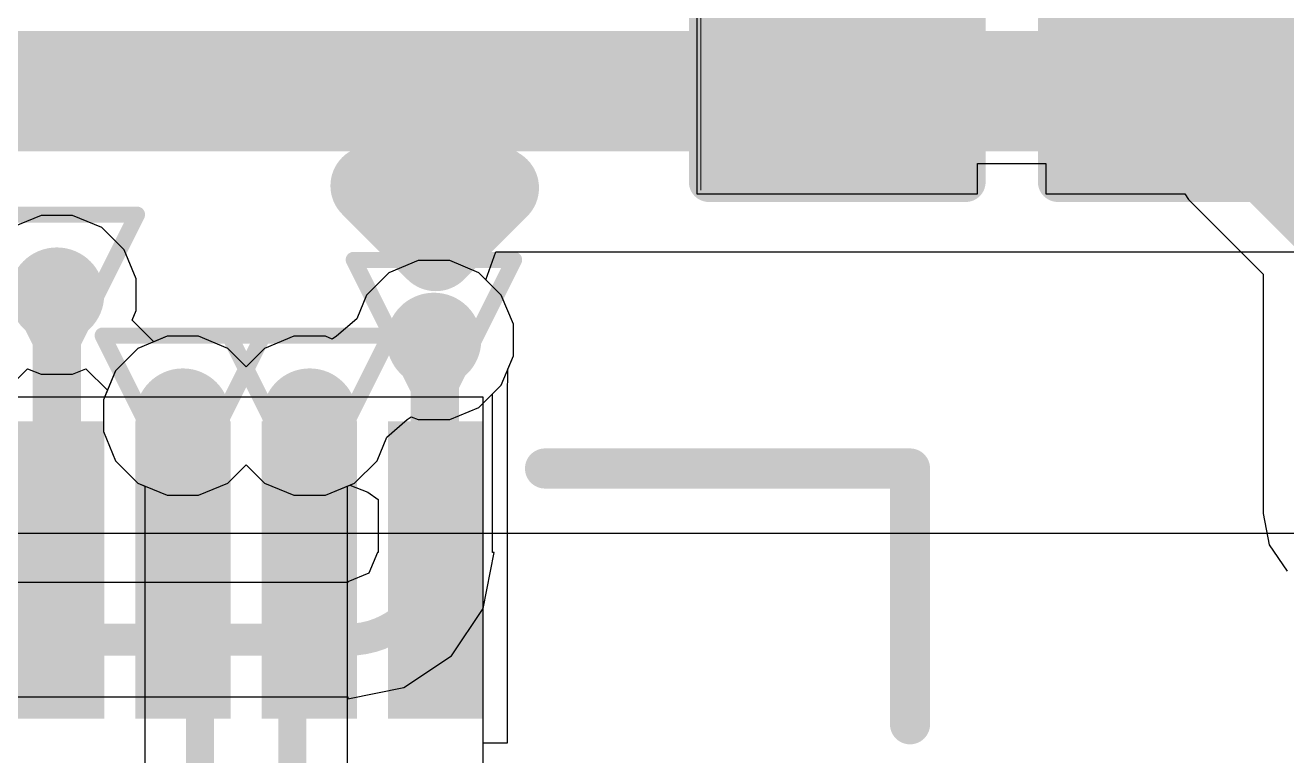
# Model space of a CAD drawing. Header units: inches. Extents: x -6 to 283, y -12 to 154.
# Drawn here: x 71.065 to 75.06, y -6.062 to -3.749 of the extents above; entities that cross this region are included whole.
import ezdxf

# ---------------------------------------------------------------- set-up
doc = ezdxf.new("R2010")
doc.units = ezdxf.units.IN
for name, color, linetype in [('Bottom Layer', 5, 'Continuous'), ('Bottom Overlay', 54, 'Continuous'), ('Bottom Paste', 16, 'Continuous'), ('Bottom Solder', 6, 'Continuous'), ('Drill Drawing', 1, 'Continuous'), ('GND-1', 16, 'Continuous'), ('GND-2', 90, 'Continuous'), ('GND-3', 216, 'Continuous'), ('GND-4', 54, 'Continuous'), ('PWR-1', 156, 'Continuous'), ('PWR-2', 130, 'Continuous'), ('Signal L1', 76, 'Continuous'), ('Signal L2', 6, 'Continuous'), ('Top Layer', 1, 'Continuous'), ('Top Overlay', 2, 'Continuous'), ('Top Paste', 8, 'Continuous'), ('Top Solder', 216, 'Continuous'), ('Via Holes', 16, 'Continuous')]:
    doc.layers.add(name, color=color, linetype=linetype)

# ---------------------------------------------------------------- blocks, each defined once
blk = doc.blocks.new('HDMI_101W_12')
at = {"layer": 'Top Layer'}
for points in [[(0.5000751999999999, 2.8049347), (0.7000748, 2.8049347), (0.7000748, 1.9649313), (0.5000751999999999, 1.9649313)], [(0.8998712, 2.8049347), (1.0998708, 2.8049347), (1.0998708, 1.9649313), (0.8998712, 1.9649313)], [(1.2999212, 2.8049347), (1.4999208, 2.8049347), (1.4999208, 1.9649313), (1.2999212, 1.9649313)], [(1.6999712, 2.8049347), (1.8999708, 2.8049347), (1.8999708, 1.9649313), (1.6999712, 1.9649313)]]:
    blk.add_hatch(color=1, dxfattribs=at).paths.add_polyline_path(points)
at = {"layer": 'Top Paste'}
for points in [[(0.5000751999999999, 2.8049347), (0.7000748, 2.8049347), (0.7000748, 1.9649313), (0.5000751999999999, 1.9649313)], [(0.8998712, 2.8049347), (1.0998708, 2.8049347), (1.0998708, 1.9649313), (0.8998712, 1.9649313)], [(1.2999212, 2.8049347), (1.4999208, 2.8049347), (1.4999208, 1.9649313), (1.2999212, 1.9649313)], [(1.6999712, 2.8049347), (1.8999708, 2.8049347), (1.8999708, 1.9649313), (1.6999712, 1.9649313)]]:
    blk.add_hatch(color=8, dxfattribs=at).paths.add_polyline_path(points)
at = {"layer": 'Top Solder'}
for points in [[(0.4492751999999999, 2.8557347), (0.7508748, 2.8557347), (0.7508748, 1.9141313), (0.4492751999999999, 1.9141313)], [(0.8490711999999999, 2.8557347), (1.1506708, 2.8557347), (1.1506708, 1.9141313), (0.8490711999999999, 1.9141313)], [(1.2491212, 2.8557347), (1.5507208, 2.8557347), (1.5507208, 1.9141313), (1.2491212, 1.9141313)], [(1.6491712, 2.8557347), (1.9507708, 2.8557347), (1.9507708, 1.9141313), (1.6491712, 1.9141313)]]:
    blk.add_hatch(color=216, dxfattribs=at).paths.add_polyline_path(points)
at = {"layer": 'Top Overlay'}
for points in [[(1.59347662, 3.60095292, 0.254, 0.254, 0), (1.99004174, 3.60095292, 0.254, 0.254, 0)], [(1.59347662, 3.60095292, 0.254, 0.254, 0), (1.8000726, 3.39435694, 0.254, 0.254, 0)], [(1.8000726, 3.39435694, 0.254, 0.254, 0), (2.0000087, 3.59428796, 0.254, 0.254, 0)], [(2.1460968, 2.70599154, 0.127, 0.127, 0), (3.3019492, 2.70599154, 0.127, 0.127, 0)], [(3.3019492, 1.89611254, 0.127, 0.127, 0), (3.3019492, 2.70599154, 0.127, 0.127, 0)]]:
    blk.add_lwpolyline(points, format="xyseb", dxfattribs=at)
for points in [[(1.52997662, 3.60095292, 0.127, 0.127, 1), (1.65697662, 3.60095292, 0.127, 0.127, 1)], [(1.52997662, 3.60095292, 0.127, 0.127, 1), (1.65697662, 3.60095292, 0.127, 0.127, 1)], [(1.92654174, 3.60095292, 0.127, 0.127, 1), (2.05354174, 3.60095292, 0.127, 0.127, 1)], [(1.9365087, 3.59428796, 0.127, 0.127, 1), (2.0635087, 3.59428796, 0.127, 0.127, 1)], [(1.7365726, 3.39435694, 0.127, 0.127, 1), (1.8635726, 3.39435694, 0.127, 0.127, 1)], [(1.7365726, 3.39435694, 0.127, 0.127, 1), (1.8635726, 3.39435694, 0.127, 0.127, 1)], [(2.1143468, 2.70599154, 0.0635, 0.0635, 1), (2.1778468, 2.70599154, 0.0635, 0.0635, 1)], [(3.2701992, 2.70599154, 0.0635, 0.0635, 1), (3.3336992, 2.70599154, 0.0635, 0.0635, 1)], [(3.2701992, 2.70599154, 0.0635, 0.0635, 1), (3.3336992, 2.70599154, 0.0635, 0.0635, 1)], [(3.2701992, 1.89611254, 0.0635, 0.0635, 1), (3.3336992, 1.89611254, 0.0635, 0.0635, 1)]]:
    blk.add_lwpolyline(points, format="xyseb", close=True, dxfattribs=at)
blk = doc.blocks.new('R___0402_B_104')
at = {"layer": 'Bottom Layer'}
for points in [[(-0.2413, 0.3175), (-0.2412999999999999, -0.3175), (-0.6985, -0.3175), (-0.6985, 0.3175)], [(0.6985025399999999, 0.3175), (0.6985025399999999, -0.3175), (0.24130254, -0.3175), (0.24130254, 0.3175)]]:
    blk.add_hatch(color=5, dxfattribs=at).paths.add_polyline_path(points)
at = {"layer": 'Bottom Paste'}
for points in [[(-0.2413, 0.3175), (-0.2412999999999999, -0.3175), (-0.6985, -0.3175), (-0.6985, 0.3175)], [(0.6985025399999999, 0.3175), (0.6985025399999999, -0.3175), (0.24130254, -0.3175), (0.24130254, 0.3175)]]:
    blk.add_hatch(color=16, dxfattribs=at).paths.add_polyline_path(points)
at = {"layer": 'Bottom Solder'}
for points in [[(-0.18629884, 0.37250116), (-0.1862988399999999, -0.37250116), (-0.75350116, -0.37250116), (-0.75350116, 0.37250116)], [(0.7535037, 0.37250116), (0.7535037, -0.37250116), (0.18630138, -0.37250116), (0.18630138, 0.37250116)]]:
    blk.add_hatch(color=6, dxfattribs=at).paths.add_polyline_path(points)
at = {"layer": 'Bottom Overlay'}
for points in [[(-0.7874, 0.40639746, 0.127, 0.127, 0), (-0.7874, -0.40639746, 0.127, 0.127, 0)], [(-0.7874, 0.40639746, 0.127, 0.127, 0), (0.7874, 0.40639492, 0.127, 0.127, 0)], [(0.7874, 0.40639492, 0.127, 0.127, 0), (0.78740254, -0.40640508, 0.127, 0.127, 0)], [(-0.8128, 0.4317974599999999, 0.0032258, 0.0032258, 0), (0.8128, 0.43179492, 0.0032258, 0.0032258, 0)], [(-0.7874, -0.40639746, 0.127, 0.127, 0), (0.78740254, -0.40640508, 0.127, 0.127, 0)]]:
    blk.add_lwpolyline(points, format="xyseb", dxfattribs=at)
for points in [[(-0.8191499999999999, 0.40639746, 0.0635, 0.0635, 1), (-0.7556499999999999, 0.40639746, 0.0635, 0.0635, 1)], [(-0.8191499999999999, 0.40639746, 0.0635, 0.0635, 1), (-0.7556499999999999, 0.40639746, 0.0635, 0.0635, 1)], [(0.7556499999999999, 0.40639492, 0.0635, 0.0635, 1), (0.8191499999999999, 0.40639492, 0.0635, 0.0635, 1)], [(0.7556499999999999, 0.40639492, 0.0635, 0.0635, 1), (0.8191499999999999, 0.40639492, 0.0635, 0.0635, 1)], [(-0.81360518, 0.4317974599999999, 0.0016129, 0.0016129, 1), (-0.8119948199999999, 0.4317974599999999, 0.0016129, 0.0016129, 1)], [(0.8119948199999999, 0.43179492, 0.0016129, 0.0016129, 1), (0.81360518, 0.43179492, 0.0016129, 0.0016129, 1)], [(-0.8191499999999999, -0.40639746, 0.0635, 0.0635, 1), (-0.7556499999999999, -0.40639746, 0.0635, 0.0635, 1)], [(-0.8191499999999999, -0.40639746, 0.0635, 0.0635, 1), (-0.7556499999999999, -0.40639746, 0.0635, 0.0635, 1)], [(0.75565254, -0.40640508, 0.0635, 0.0635, 1), (0.8191525399999998, -0.40640508, 0.0635, 0.0635, 1)], [(0.75565254, -0.40640508, 0.0635, 0.0635, 1), (0.8191525399999998, -0.40640508, 0.0635, 0.0635, 1)]]:
    blk.add_lwpolyline(points, format="xyseb", close=True, dxfattribs=at)
blk = doc.blocks.new('C___0402_B_288')
at = {"layer": 'Bottom Layer'}
for points in [[(-0.2413, 0.3175), (-0.2412999999999999, -0.3175), (-0.6985, -0.3175), (-0.6985, 0.3175)], [(0.6985, 0.3175), (0.6985, -0.3175), (0.2413, -0.3175), (0.2412999999999999, 0.3175)]]:
    blk.add_hatch(color=5, dxfattribs=at).paths.add_polyline_path(points)
at = {"layer": 'Bottom Paste'}
for points in [[(-0.2413, 0.3175), (-0.2412999999999999, -0.3175), (-0.6985, -0.3175), (-0.6985, 0.3175)], [(0.6985, 0.3175), (0.6985, -0.3175), (0.2413, -0.3175), (0.2412999999999999, 0.3175)]]:
    blk.add_hatch(color=16, dxfattribs=at).paths.add_polyline_path(points)
at = {"layer": 'Bottom Solder'}
for points in [[(-0.18130012, 0.37749988), (-0.18130012, -0.37749988), (-0.7584998799999999, -0.37749988), (-0.7584998799999999, 0.37749988)], [(0.7584998799999999, 0.37749988), (0.7584998799999999, -0.37749988), (0.18130012, -0.37749988), (0.18130012, 0.37749988)]]:
    blk.add_hatch(color=6, dxfattribs=at).paths.add_polyline_path(points)
at = {"layer": 'Bottom Overlay'}
for points in [[(-0.78740254, -0.40640254, 0.127, 0.127, 0), (-0.7874, 0.4064, 0.127, 0.127, 0)], [(-0.2794, 0.4064, 0.127, 0.127, 0), (-0.7874, 0.4064, 0.127, 0.127, 0)], [(0.7874, 0.4064, 0.127, 0.127, 0), (0.2794, 0.4064, 0.127, 0.127, 0)], [(0.7874, -0.40639492, 0.127, 0.127, 0), (0.7874, 0.4064, 0.127, 0.127, 0)], [(-0.27940254, -0.40640254, 0.127, 0.127, 0), (-0.78740254, -0.40640254, 0.127, 0.127, 0)], [(0.2794, -0.40640254, 0.127, 0.127, 0), (0.7874, -0.40639492, 0.127, 0.127, 0)]]:
    blk.add_lwpolyline(points, format="xyseb", dxfattribs=at)
for points in [[(-0.8191499999999999, 0.4064, 0.0635, 0.0635, 1), (-0.7556499999999999, 0.4064, 0.0635, 0.0635, 1)], [(-0.8191499999999999, 0.4064, 0.0635, 0.0635, 1), (-0.7556499999999999, 0.4064, 0.0635, 0.0635, 1)], [(-0.31115, 0.4064, 0.0635, 0.0635, 1), (-0.24765, 0.4064, 0.0635, 0.0635, 1)], [(0.24765, 0.4064, 0.0635, 0.0635, 1), (0.31115, 0.4064, 0.0635, 0.0635, 1)], [(0.7556499999999999, 0.4064, 0.0635, 0.0635, 1), (0.8191499999999999, 0.4064, 0.0635, 0.0635, 1)], [(0.7556499999999999, 0.4064, 0.0635, 0.0635, 1), (0.8191499999999999, 0.4064, 0.0635, 0.0635, 1)], [(-0.8191525399999998, -0.40640254, 0.0635, 0.0635, 1), (-0.75565254, -0.40640254, 0.0635, 0.0635, 1)], [(-0.8191525399999998, -0.40640254, 0.0635, 0.0635, 1), (-0.75565254, -0.40640254, 0.0635, 0.0635, 1)], [(-0.31115254, -0.40640254, 0.0635, 0.0635, 1), (-0.24765254, -0.40640254, 0.0635, 0.0635, 1)], [(0.24765, -0.40640254, 0.0635, 0.0635, 1), (0.31115, -0.40640254, 0.0635, 0.0635, 1)], [(0.7556499999999999, -0.40639492, 0.0635, 0.0635, 1), (0.8191499999999999, -0.40639492, 0.0635, 0.0635, 1)], [(0.7556499999999999, -0.40639492, 0.0635, 0.0635, 1), (0.8191499999999999, -0.40639492, 0.0635, 0.0635, 1)]]:
    blk.add_lwpolyline(points, format="xyseb", close=True, dxfattribs=at)

msp = doc.modelspace()

# ---------------------------------------------------------------- hatches: boundary and pattern name
at = {"layer": 'Bottom Layer'}
h = msp.add_hatch(color=5, dxfattribs=at)
edge = h.paths.add_edge_path()
edge.add_arc((71.16510532, -4.60231998), 0.1499997, 0, 360)
h = msp.add_hatch(color=5, dxfattribs=at)
edge = h.paths.add_edge_path()
edge.add_arc((72.3592279, -4.74569282), 0.1499997, 0, 360)
h = msp.add_hatch(color=5, dxfattribs=at)
edge = h.paths.add_edge_path()
edge.add_arc((71.56412662, -4.98532658), 0.1499997, 0, 360)
h = msp.add_hatch(color=5, dxfattribs=at)
edge = h.paths.add_edge_path()
edge.add_arc((71.96572602, -4.98532658), 0.1499997, 0, 360)
at = {"layer": 'GND-1'}
h = msp.add_hatch(color=16, dxfattribs=at)
edge = h.paths.add_edge_path()
edge.add_arc((71.16510532, -4.60231998), 0.1499997, 0, 360)
h = msp.add_hatch(color=16, dxfattribs=at)
edge = h.paths.add_edge_path()
edge.add_arc((72.3592279, -4.74569282), 0.1499997, 0, 360)
h = msp.add_hatch(color=16, dxfattribs=at)
edge = h.paths.add_edge_path()
edge.add_arc((71.56412662, -4.98532658), 0.1499997, 0, 360)
h = msp.add_hatch(color=16, dxfattribs=at)
edge = h.paths.add_edge_path()
edge.add_arc((71.96572602, -4.98532658), 0.1499997, 0, 360)
at = {"layer": 'GND-2'}
h = msp.add_hatch(color=90, dxfattribs=at)
edge = h.paths.add_edge_path()
edge.add_arc((71.16510532, -4.60231998), 0.1499997, 0, 360)
h = msp.add_hatch(color=90, dxfattribs=at)
edge = h.paths.add_edge_path()
edge.add_arc((72.3592279, -4.74569282), 0.1499997, 0, 360)
h = msp.add_hatch(color=90, dxfattribs=at)
edge = h.paths.add_edge_path()
edge.add_arc((71.56412662, -4.98532658), 0.1499997, 0, 360)
h = msp.add_hatch(color=90, dxfattribs=at)
edge = h.paths.add_edge_path()
edge.add_arc((71.96572602, -4.98532658), 0.1499997, 0, 360)
at = {"layer": 'GND-3'}
h = msp.add_hatch(color=216, dxfattribs=at)
edge = h.paths.add_edge_path()
edge.add_arc((71.16510532, -4.60231998), 0.1499997, 0, 360)
h = msp.add_hatch(color=216, dxfattribs=at)
edge = h.paths.add_edge_path()
edge.add_arc((72.3592279, -4.74569282), 0.1499997, 0, 360)
h = msp.add_hatch(color=216, dxfattribs=at)
edge = h.paths.add_edge_path()
edge.add_arc((71.56412662, -4.98532658), 0.1499997, 0, 360)
h = msp.add_hatch(color=216, dxfattribs=at)
edge = h.paths.add_edge_path()
edge.add_arc((71.96572602, -4.98532658), 0.1499997, 0, 360)
at = {"layer": 'GND-4'}
h = msp.add_hatch(color=54, dxfattribs=at)
edge = h.paths.add_edge_path()
edge.add_arc((71.16510532, -4.60231998), 0.1499997, 0, 360)
h = msp.add_hatch(color=54, dxfattribs=at)
edge = h.paths.add_edge_path()
edge.add_arc((72.3592279, -4.74569282), 0.1499997, 0, 360)
h = msp.add_hatch(color=54, dxfattribs=at)
edge = h.paths.add_edge_path()
edge.add_arc((71.56412662, -4.98532658), 0.1499997, 0, 360)
h = msp.add_hatch(color=54, dxfattribs=at)
edge = h.paths.add_edge_path()
edge.add_arc((71.96572602, -4.98532658), 0.1499997, 0, 360)
at = {"layer": 'PWR-1'}
h = msp.add_hatch(color=156, dxfattribs=at)
edge = h.paths.add_edge_path()
edge.add_arc((71.16510532, -4.60231998), 0.1499997, 0, 360)
h = msp.add_hatch(color=156, dxfattribs=at)
edge = h.paths.add_edge_path()
edge.add_arc((72.3592279, -4.74569282), 0.1499997, 0, 360)
h = msp.add_hatch(color=156, dxfattribs=at)
edge = h.paths.add_edge_path()
edge.add_arc((71.56412662, -4.98532658), 0.1499997, 0, 360)
h = msp.add_hatch(color=156, dxfattribs=at)
edge = h.paths.add_edge_path()
edge.add_arc((71.96572602, -4.98532658), 0.1499997, 0, 360)
at = {"layer": 'PWR-2'}
h = msp.add_hatch(color=130, dxfattribs=at)
edge = h.paths.add_edge_path()
edge.add_arc((71.16510532, -4.60231998), 0.1499997, 0, 360)
h = msp.add_hatch(color=130, dxfattribs=at)
edge = h.paths.add_edge_path()
edge.add_arc((72.3592279, -4.74569282), 0.1499997, 0, 360)
h = msp.add_hatch(color=130, dxfattribs=at)
edge = h.paths.add_edge_path()
edge.add_arc((71.56412662, -4.98532658), 0.1499997, 0, 360)
h = msp.add_hatch(color=130, dxfattribs=at)
edge = h.paths.add_edge_path()
edge.add_arc((71.96572602, -4.98532658), 0.1499997, 0, 360)
at = {"layer": 'Signal L1'}
h = msp.add_hatch(color=76, dxfattribs=at)
edge = h.paths.add_edge_path()
edge.add_arc((71.16510532, -4.60231998), 0.1499997, 0, 360)
h = msp.add_hatch(color=76, dxfattribs=at)
edge = h.paths.add_edge_path()
edge.add_arc((72.3592279, -4.74569282), 0.1499997, 0, 360)
h = msp.add_hatch(color=76, dxfattribs=at)
edge = h.paths.add_edge_path()
edge.add_arc((71.56412662, -4.98532658), 0.1499997, 0, 360)
h = msp.add_hatch(color=76, dxfattribs=at)
edge = h.paths.add_edge_path()
edge.add_arc((71.96572602, -4.98532658), 0.1499997, 0, 360)
at = {"layer": 'Signal L2'}
h = msp.add_hatch(color=6, dxfattribs=at)
edge = h.paths.add_edge_path()
edge.add_arc((71.16510532, -4.60231998), 0.1499997, 0, 360)
h = msp.add_hatch(color=6, dxfattribs=at)
edge = h.paths.add_edge_path()
edge.add_arc((72.3592279, -4.74569282), 0.1499997, 0, 360)
h = msp.add_hatch(color=6, dxfattribs=at)
edge = h.paths.add_edge_path()
edge.add_arc((71.56412662, -4.98532658), 0.1499997, 0, 360)
h = msp.add_hatch(color=6, dxfattribs=at)
edge = h.paths.add_edge_path()
edge.add_arc((71.96572602, -4.98532658), 0.1499997, 0, 360)
at = {"layer": 'Top Layer'}
h = msp.add_hatch(color=1, dxfattribs=at)
edge = h.paths.add_edge_path()
edge.add_arc((71.16510532, -4.60231998), 0.1499997, 0, 360)
h = msp.add_hatch(color=1, dxfattribs=at)
edge = h.paths.add_edge_path()
edge.add_arc((72.3592279, -4.74569282), 0.1499997, 0, 360)
h = msp.add_hatch(color=1, dxfattribs=at)
edge = h.paths.add_edge_path()
edge.add_arc((71.56412662, -4.98532658), 0.1499997, 0, 360)
h = msp.add_hatch(color=1, dxfattribs=at)
edge = h.paths.add_edge_path()
edge.add_arc((71.96572602, -4.98532658), 0.1499997, 0, 360)
at = {"layer": 'Via Holes'}
h = msp.add_hatch(color=7, dxfattribs=at)
edge = h.paths.add_edge_path()
edge.add_arc((71.16510532, -4.60231998), 0.07499858, 0, 360)
h = msp.add_hatch(color=7, dxfattribs=at)
edge = h.paths.add_edge_path()
edge.add_arc((72.3592279, -4.74569282), 0.07499858, 0, 360)
h = msp.add_hatch(color=7, dxfattribs=at)
edge = h.paths.add_edge_path()
edge.add_arc((71.56412662, -4.98532658), 0.07499858, 0, 360)
h = msp.add_hatch(color=7, dxfattribs=at)
edge = h.paths.add_edge_path()
edge.add_arc((71.96572602, -4.98532658), 0.07499858, 0, 360)

# ---------------------------------------------------------------- linework, layer by layer
at = {"layer": 'Bottom Layer'}
for p, q in [((73.19198468, -3.57190802), (73.19198468, -4.28310802)), ((74.08098468, -4.28310802), (74.08098468, -4.1864534)), ((74.08098468, -4.1864534), (74.2972479, -4.1864534)), ((74.2972479, -4.1864534), (74.2972479, -4.283047059999999)), ((73.19198468, -4.28310802), (74.08098468, -4.28310802)), ((74.2972479, -4.283047059999999), (74.73708192, -4.283047059999999)), ((74.73708192, -4.283047059999999), (74.74912406, -4.3010709)), ((74.74912406, -4.3010709), (74.98496052, -4.53690736)), ((72.30918228, -4.49409312), (72.2167085, -4.53239632)), ((72.40927352, -4.49409312), (72.30918228, -4.49409312)), ((72.50174729999999, -4.53239632), (72.40927352, -4.49409312)), ((72.2167085, -4.53239632), (72.1459314, -4.60317342)), ((72.57252439999999, -4.60317342), (72.50174729999999, -4.53239632)), ((74.98496052, -4.53690736), (74.98496052, -5.29445474)), ((72.1459314, -4.60317342), (72.11473511999999, -4.67849204)), ((72.6108276, -4.6956472), (72.57252439999999, -4.60317342)), ((72.11473511999999, -4.67849204), (72.05052646, -4.73380054)), ((72.6108276, -4.795738439999999), (72.6108276, -4.6956472)), ((71.51408099999999, -4.73372688), (71.42160722, -4.77203008)), ((71.61417223999999, -4.73372688), (71.51408099999999, -4.73372688)), ((71.70664602, -4.77203008), (71.61417223999999, -4.73372688)), ((71.91568039999999, -4.73372688), (71.82320662, -4.77203008)), ((72.01577164, -4.73372688), (71.91568039999999, -4.73372688)), ((72.03729306, -4.74264228), (72.01577164, -4.73372688)), ((72.05052646, -4.73380054), (72.03729306, -4.74264228)), ((71.42160722, -4.77203008), (71.35083012, -4.842807179999999)), ((71.76492632, -4.830310379999999), (71.70664602, -4.77203008)), ((71.82320662, -4.77203008), (71.76492632, -4.830310379999999)), ((72.57252439999999, -4.88821222), (72.6108276, -4.795738439999999)), ((71.35083012, -4.842807179999999), (71.31252692, -4.935280959999999)), ((72.50174729999999, -4.95898932), (72.57252439999999, -4.88821222)), ((71.31252692, -4.935280959999999), (71.31252692, -5.035372199999999)), ((72.27442746, -4.997218859999999), (72.28766086, -4.98837712)), ((72.28766086, -4.98837712), (72.30918228, -4.997292519999999)), ((72.40927352, -4.997292519999999), (72.50174729999999, -4.95898932)), ((72.2102188, -5.05252736), (72.27442746, -4.997218859999999)), ((72.30918228, -4.997292519999999), (72.40927352, -4.997292519999999)), ((71.31252692, -5.035372199999999), (71.35083012, -5.12784598)), ((72.17902251999999, -5.12784598), (72.2102188, -5.05252736)), ((71.35083012, -5.12784598), (71.42160722, -5.19862308)), ((72.10824541999999, -5.19862308), (72.17902251999999, -5.12784598)), ((71.42160722, -5.19862308), (71.44406844, -5.2079271)), ((71.44406844, -5.2079271), (71.44406844, -8.49873586)), ((72.0857842, -5.2079271), (72.10824541999999, -5.19862308)), ((72.0857842, -10.04414552), (72.0857842, -5.2079271)), ((74.98496052, -5.29445474), (75.00467345999999, -5.39356046)), ((75.00467345999999, -5.39356046), (75.06081254, -5.477578579999999))]:
    msp.add_line(p, q, dxfattribs=at)
for points in [[(73.63648468, -3.927508019999999, 0.254, 0.254, 0), (73.63651516, -3.927477539999999, 0.254, 0.254, 0)], [(73.63651516, -3.927477539999999, 0.254, 0.254, 0), (74.74171742, -3.927477539999999, 0.254, 0.254, 0)], [(74.74171742, -3.927477539999999, 0.254, 0.254, 0), (74.7417479, -3.92744706, 0.254, 0.254, 0)], [(74.7417479, -3.92744706, 0.254, 0.254, 0), (74.8306479, -3.92744706, 0.254, 0.254, 0)], [(74.8306479, -3.92744706, 0.254, 0.254, 0), (74.9322479, -4.02904706, 0.254, 0.254, 0)], [(74.9322479, -4.11794706, 0.254, 0.254, 0), (74.9322479, -4.02904706, 0.254, 0.254, 0)], [(74.9322479, -4.11794706, 0.254, 0.254, 0), (75.24393638, -4.42963554, 0.254, 0.254, 0)], [(71.56412662, -4.98532658, 0.08889999999999999, 0.08889999999999999, -0.4142135623730951), (71.61887632, -5.04007628, 0.08889999999999999, 0.08889999999999999, 0)], [(71.91097632, -5.04007628, 0.08889999999999999, 0.08889999999999999, -0.4142135623730951), (71.96572602, -4.98532658, 0.08889999999999999, 0.08889999999999999, 0)], [(71.61887632, -8.49873586, 0.08889999999999999, 0.08889999999999999, 0), (71.61887632, -5.04007628, 0.08889999999999999, 0.08889999999999999, 0)], [(71.91097632, -10.04414552, 0.08889999999999999, 0.08889999999999999, 0), (71.91097632, -5.04007628, 0.08889999999999999, 0.08889999999999999, 0)]]:
    msp.add_lwpolyline(points, format="xyseb", dxfattribs=at)
for points in [[(73.57298467999999, -3.927508019999999, 0.127, 0.127, 1), (73.69998468, -3.927508019999999, 0.127, 0.127, 1)], [(73.57301516, -3.927477539999999, 0.127, 0.127, 1), (73.70001515999999, -3.927477539999999, 0.127, 0.127, 1)], [(73.57301516, -3.927477539999999, 0.127, 0.127, 1), (73.70001515999999, -3.927477539999999, 0.127, 0.127, 1)], [(74.67821742, -3.927477539999999, 0.127, 0.127, 1), (74.80521741999999, -3.927477539999999, 0.127, 0.127, 1)], [(74.67821742, -3.927477539999999, 0.127, 0.127, 1), (74.80521741999999, -3.927477539999999, 0.127, 0.127, 1)], [(74.67824789999999, -3.92744706, 0.127, 0.127, 1), (74.8052479, -3.92744706, 0.127, 0.127, 1)], [(74.67824789999999, -3.92744706, 0.127, 0.127, 1), (74.8052479, -3.92744706, 0.127, 0.127, 1)], [(74.7671479, -3.92744706, 0.127, 0.127, 1), (74.8941479, -3.92744706, 0.127, 0.127, 1)], [(74.7671479, -3.92744706, 0.127, 0.127, 1), (74.8941479, -3.92744706, 0.127, 0.127, 1)], [(74.8687479, -4.02904706, 0.127, 0.127, 1), (74.9957479, -4.02904706, 0.127, 0.127, 1)], [(74.8687479, -4.02904706, 0.127, 0.127, 1), (74.9957479, -4.02904706, 0.127, 0.127, 1)], [(74.8687479, -4.11794706, 0.127, 0.127, 1), (74.9957479, -4.11794706, 0.127, 0.127, 1)], [(74.8687479, -4.11794706, 0.127, 0.127, 1), (74.9957479, -4.11794706, 0.127, 0.127, 1)], [(71.54190161999999, -4.98532658, 0.04445, 0.04445, 1), (71.58635162, -4.98532658, 0.04445, 0.04445, 1)], [(71.94350102, -4.98532658, 0.04445, 0.04445, 1), (71.98795102, -4.98532658, 0.04445, 0.04445, 1)], [(71.59665131999999, -5.04007628, 0.04445, 0.04445, 1), (71.64110131999999, -5.04007628, 0.04445, 0.04445, 1)], [(71.59665131999999, -5.04007628, 0.04445, 0.04445, 1), (71.64110131999999, -5.04007628, 0.04445, 0.04445, 1)], [(71.88875132, -5.04007628, 0.04445, 0.04445, 1), (71.93320132, -5.04007628, 0.04445, 0.04445, 1)], [(71.88875132, -5.04007628, 0.04445, 0.04445, 1), (71.93320132, -5.04007628, 0.04445, 0.04445, 1)]]:
    msp.add_lwpolyline(points, format="xyseb", close=True, dxfattribs=at)
at = {"layer": 'Drill Drawing'}
for points in [[(70.91110531999999, -4.34831998, 0.0508, 0.0508, 0), (71.41910532, -4.34831998, 0.0508, 0.0508, 0)], [(70.91110531999999, -4.34831998, 0.0508, 0.0508, 0), (71.16510532, -4.856319979999999, 0.0508, 0.0508, 0)], [(71.16510532, -4.856319979999999, 0.0508, 0.0508, 0), (71.41910532, -4.34831998, 0.0508, 0.0508, 0)], [(72.1052279, -4.49169282, 0.0508, 0.0508, 0), (72.6132279, -4.49169282, 0.0508, 0.0508, 0)], [(72.1052279, -4.49169282, 0.0508, 0.0508, 0), (72.3592279, -4.99969282, 0.0508, 0.0508, 0)], [(72.3592279, -4.99969282, 0.0508, 0.0508, 0), (72.6132279, -4.49169282, 0.0508, 0.0508, 0)], [(71.31012662, -4.73132658, 0.0508, 0.0508, 0), (71.81812662, -4.73132658, 0.0508, 0.0508, 0)], [(71.31012662, -4.73132658, 0.0508, 0.0508, 0), (71.56412662, -5.23932658, 0.0508, 0.0508, 0)], [(71.56412662, -5.23932658, 0.0508, 0.0508, 0), (71.81812662, -4.73132658, 0.0508, 0.0508, 0)], [(71.71172602, -4.73132658, 0.0508, 0.0508, 0), (72.21972602, -4.73132658, 0.0508, 0.0508, 0)], [(71.71172602, -4.73132658, 0.0508, 0.0508, 0), (71.96572602, -5.23932658, 0.0508, 0.0508, 0)], [(71.96572602, -5.23932658, 0.0508, 0.0508, 0), (72.21972602, -4.73132658, 0.0508, 0.0508, 0)]]:
    msp.add_lwpolyline(points, format="xyseb", dxfattribs=at)
for points in [[(71.40640532, -4.34831998, 0.0254, 0.0254, 1), (71.43180532, -4.34831998, 0.0254, 0.0254, 1)], [(71.40640532, -4.34831998, 0.0254, 0.0254, 1), (71.43180532, -4.34831998, 0.0254, 0.0254, 1)], [(72.0925279, -4.49169282, 0.0254, 0.0254, 1), (72.1179279, -4.49169282, 0.0254, 0.0254, 1)], [(72.0925279, -4.49169282, 0.0254, 0.0254, 1), (72.1179279, -4.49169282, 0.0254, 0.0254, 1)], [(72.6005279, -4.49169282, 0.0254, 0.0254, 1), (72.6259279, -4.49169282, 0.0254, 0.0254, 1)], [(72.6005279, -4.49169282, 0.0254, 0.0254, 1), (72.6259279, -4.49169282, 0.0254, 0.0254, 1)], [(71.29742662, -4.73132658, 0.0254, 0.0254, 1), (71.32282662, -4.73132658, 0.0254, 0.0254, 1)], [(71.29742662, -4.73132658, 0.0254, 0.0254, 1), (71.32282662, -4.73132658, 0.0254, 0.0254, 1)], [(71.69902601999999, -4.73132658, 0.0254, 0.0254, 1), (71.72442602, -4.73132658, 0.0254, 0.0254, 1)], [(71.69902601999999, -4.73132658, 0.0254, 0.0254, 1), (71.72442602, -4.73132658, 0.0254, 0.0254, 1)], [(71.80542661999999, -4.73132658, 0.0254, 0.0254, 1), (71.83082662, -4.73132658, 0.0254, 0.0254, 1)], [(71.80542661999999, -4.73132658, 0.0254, 0.0254, 1), (71.83082662, -4.73132658, 0.0254, 0.0254, 1)], [(72.20702601999999, -4.73132658, 0.0254, 0.0254, 1), (72.23242602, -4.73132658, 0.0254, 0.0254, 1)], [(72.20702601999999, -4.73132658, 0.0254, 0.0254, 1), (72.23242602, -4.73132658, 0.0254, 0.0254, 1)], [(71.15240532, -4.856319979999999, 0.0254, 0.0254, 1), (71.17780531999999, -4.856319979999999, 0.0254, 0.0254, 1)], [(71.15240532, -4.856319979999999, 0.0254, 0.0254, 1), (71.17780531999999, -4.856319979999999, 0.0254, 0.0254, 1)], [(72.34652789999998, -4.99969282, 0.0254, 0.0254, 1), (72.3719279, -4.99969282, 0.0254, 0.0254, 1)], [(72.34652789999998, -4.99969282, 0.0254, 0.0254, 1), (72.3719279, -4.99969282, 0.0254, 0.0254, 1)], [(71.55142661999999, -5.23932658, 0.0254, 0.0254, 1), (71.57682662, -5.23932658, 0.0254, 0.0254, 1)], [(71.55142661999999, -5.23932658, 0.0254, 0.0254, 1), (71.57682662, -5.23932658, 0.0254, 0.0254, 1)], [(71.95302602, -5.23932658, 0.0254, 0.0254, 1), (71.97842602, -5.23932658, 0.0254, 0.0254, 1)], [(71.95302602, -5.23932658, 0.0254, 0.0254, 1), (71.97842602, -5.23932658, 0.0254, 0.0254, 1)]]:
    msp.add_lwpolyline(points, format="xyseb", close=True, dxfattribs=at)
at = {"layer": 'GND-1'}
for p, q in [((72.30918228, -4.49409312), (72.2167085, -4.53239632)), ((72.40927352, -4.49409312), (72.30918228, -4.49409312)), ((72.50174729999999, -4.53239632), (72.40927352, -4.49409312)), ((72.2167085, -4.53239632), (72.1459314, -4.60317342)), ((72.57252439999999, -4.60317342), (72.50174729999999, -4.53239632)), ((72.1459314, -4.60317342), (72.11473511999999, -4.67849204)), ((72.6108276, -4.6956472), (72.57252439999999, -4.60317342)), ((72.11473511999999, -4.67849204), (72.05052646, -4.73380054)), ((72.6108276, -4.795738439999999), (72.6108276, -4.6956472)), ((71.51408099999999, -4.73372688), (71.42160722, -4.77203008)), ((71.61417223999999, -4.73372688), (71.51408099999999, -4.73372688)), ((71.70664602, -4.77203008), (71.61417223999999, -4.73372688)), ((71.91568039999999, -4.73372688), (71.82320662, -4.77203008)), ((72.01577164, -4.73372688), (71.91568039999999, -4.73372688)), ((72.03729306, -4.74264228), (72.01577164, -4.73372688)), ((72.05052646, -4.73380054), (72.03729306, -4.74264228)), ((71.42160722, -4.77203008), (71.35083012, -4.842807179999999)), ((71.76492632, -4.830310379999999), (71.70664602, -4.77203008)), ((71.82320662, -4.77203008), (71.76492632, -4.830310379999999)), ((72.57252439999999, -4.88821222), (72.6108276, -4.795738439999999)), ((71.35083012, -4.842807179999999), (71.31252692, -4.935280959999999)), ((72.50174729999999, -4.95898932), (72.57252439999999, -4.88821222)), ((71.31252692, -4.935280959999999), (71.31252692, -5.035372199999999)), ((72.27442746, -4.997218859999999), (72.28766086, -4.98837712)), ((72.28766086, -4.98837712), (72.30918228, -4.997292519999999)), ((72.40927352, -4.997292519999999), (72.50174729999999, -4.95898932)), ((72.2102188, -5.05252736), (72.27442746, -4.997218859999999)), ((72.30918228, -4.997292519999999), (72.40927352, -4.997292519999999)), ((71.31252692, -5.035372199999999), (71.35083012, -5.12784598)), ((72.17902251999999, -5.12784598), (72.2102188, -5.05252736)), ((71.35083012, -5.12784598), (71.42160722, -5.19862308)), ((71.70664602, -5.19862308), (71.76492632, -5.140342779999999)), ((71.76492632, -5.140342779999999), (71.82320662, -5.19862308)), ((72.10824541999999, -5.19862308), (72.17902251999999, -5.12784598)), ((71.42160722, -5.19862308), (71.51408099999999, -5.23692628)), ((71.61417223999999, -5.23692628), (71.70664602, -5.19862308)), ((71.82320662, -5.19862308), (71.91568039999999, -5.23692628)), ((72.01577164, -5.23692628), (72.10824541999999, -5.19862308)), ((71.51408099999999, -5.23692628), (71.61417223999999, -5.23692628)), ((71.91568039999999, -5.23692628), (72.01577164, -5.23692628))]:
    msp.add_line(p, q, dxfattribs=at)
at = {"layer": 'GND-2'}
for p, q in [((72.30918228, -4.49409312), (72.2167085, -4.53239632)), ((72.40927352, -4.49409312), (72.30918228, -4.49409312)), ((72.50174729999999, -4.53239632), (72.40927352, -4.49409312)), ((72.2167085, -4.53239632), (72.1459314, -4.60317342)), ((72.57252439999999, -4.60317342), (72.50174729999999, -4.53239632)), ((72.1459314, -4.60317342), (72.11473511999999, -4.67849204)), ((72.6108276, -4.6956472), (72.57252439999999, -4.60317342)), ((72.11473511999999, -4.67849204), (72.05052646, -4.73380054)), ((72.6108276, -4.795738439999999), (72.6108276, -4.6956472)), ((71.51408099999999, -4.73372688), (71.42160722, -4.77203008)), ((71.61417223999999, -4.73372688), (71.51408099999999, -4.73372688)), ((71.70664602, -4.77203008), (71.61417223999999, -4.73372688)), ((71.91568039999999, -4.73372688), (71.82320662, -4.77203008)), ((72.01577164, -4.73372688), (71.91568039999999, -4.73372688)), ((72.03729306, -4.74264228), (72.01577164, -4.73372688)), ((72.05052646, -4.73380054), (72.03729306, -4.74264228)), ((71.42160722, -4.77203008), (71.35083012, -4.842807179999999)), ((71.76492632, -4.830310379999999), (71.70664602, -4.77203008)), ((71.82320662, -4.77203008), (71.76492632, -4.830310379999999)), ((72.57252439999999, -4.88821222), (72.6108276, -4.795738439999999)), ((71.35083012, -4.842807179999999), (71.31252692, -4.935280959999999)), ((72.50174729999999, -4.95898932), (72.57252439999999, -4.88821222)), ((71.31252692, -4.935280959999999), (71.31252692, -5.035372199999999)), ((72.27442746, -4.997218859999999), (72.28766086, -4.98837712)), ((72.28766086, -4.98837712), (72.30918228, -4.997292519999999)), ((72.40927352, -4.997292519999999), (72.50174729999999, -4.95898932)), ((72.2102188, -5.05252736), (72.27442746, -4.997218859999999)), ((72.30918228, -4.997292519999999), (72.40927352, -4.997292519999999)), ((71.31252692, -5.035372199999999), (71.35083012, -5.12784598)), ((72.17902251999999, -5.12784598), (72.2102188, -5.05252736)), ((71.35083012, -5.12784598), (71.42160722, -5.19862308)), ((71.70664602, -5.19862308), (71.76492632, -5.140342779999999)), ((71.76492632, -5.140342779999999), (71.82320662, -5.19862308)), ((72.10824541999999, -5.19862308), (72.17902251999999, -5.12784598)), ((71.42160722, -5.19862308), (71.51408099999999, -5.23692628)), ((71.61417223999999, -5.23692628), (71.70664602, -5.19862308)), ((71.82320662, -5.19862308), (71.91568039999999, -5.23692628)), ((72.01577164, -5.23692628), (72.10824541999999, -5.19862308)), ((71.51408099999999, -5.23692628), (71.61417223999999, -5.23692628)), ((71.91568039999999, -5.23692628), (72.01577164, -5.23692628))]:
    msp.add_line(p, q, dxfattribs=at)
at = {"layer": 'GND-3'}
for p, q in [((72.30918228, -4.49409312), (72.2167085, -4.53239632)), ((72.40927352, -4.49409312), (72.30918228, -4.49409312)), ((72.50174729999999, -4.53239632), (72.40927352, -4.49409312)), ((72.2167085, -4.53239632), (72.1459314, -4.60317342)), ((72.57252439999999, -4.60317342), (72.50174729999999, -4.53239632)), ((72.1459314, -4.60317342), (72.11473511999999, -4.67849204)), ((72.6108276, -4.6956472), (72.57252439999999, -4.60317342)), ((72.11473511999999, -4.67849204), (72.05052646, -4.73380054)), ((72.6108276, -4.795738439999999), (72.6108276, -4.6956472)), ((71.51408099999999, -4.73372688), (71.42160722, -4.77203008)), ((71.61417223999999, -4.73372688), (71.51408099999999, -4.73372688)), ((71.70664602, -4.77203008), (71.61417223999999, -4.73372688)), ((71.91568039999999, -4.73372688), (71.82320662, -4.77203008)), ((72.01577164, -4.73372688), (71.91568039999999, -4.73372688)), ((72.03729306, -4.74264228), (72.01577164, -4.73372688)), ((72.05052646, -4.73380054), (72.03729306, -4.74264228)), ((71.42160722, -4.77203008), (71.35083012, -4.842807179999999)), ((71.76492632, -4.830310379999999), (71.70664602, -4.77203008)), ((71.82320662, -4.77203008), (71.76492632, -4.830310379999999)), ((72.57252439999999, -4.88821222), (72.6108276, -4.795738439999999)), ((71.35083012, -4.842807179999999), (71.31252692, -4.935280959999999)), ((72.50174729999999, -4.95898932), (72.57252439999999, -4.88821222)), ((71.31252692, -4.935280959999999), (71.31252692, -5.035372199999999)), ((72.27442746, -4.997218859999999), (72.28766086, -4.98837712)), ((72.28766086, -4.98837712), (72.30918228, -4.997292519999999)), ((72.40927352, -4.997292519999999), (72.50174729999999, -4.95898932)), ((72.2102188, -5.05252736), (72.27442746, -4.997218859999999)), ((72.30918228, -4.997292519999999), (72.40927352, -4.997292519999999)), ((71.31252692, -5.035372199999999), (71.35083012, -5.12784598)), ((72.17902251999999, -5.12784598), (72.2102188, -5.05252736)), ((71.35083012, -5.12784598), (71.42160722, -5.19862308)), ((71.70664602, -5.19862308), (71.76492632, -5.140342779999999)), ((71.76492632, -5.140342779999999), (71.82320662, -5.19862308)), ((72.10824541999999, -5.19862308), (72.17902251999999, -5.12784598)), ((71.42160722, -5.19862308), (71.51408099999999, -5.23692628)), ((71.61417223999999, -5.23692628), (71.70664602, -5.19862308)), ((71.82320662, -5.19862308), (71.91568039999999, -5.23692628)), ((72.01577164, -5.23692628), (72.10824541999999, -5.19862308)), ((71.51408099999999, -5.23692628), (71.61417223999999, -5.23692628)), ((71.91568039999999, -5.23692628), (72.01577164, -5.23692628))]:
    msp.add_line(p, q, dxfattribs=at)
at = {"layer": 'GND-4'}
for p, q in [((72.30918228, -4.49409312), (72.2167085, -4.53239632)), ((72.40927352, -4.49409312), (72.30918228, -4.49409312)), ((72.50174729999999, -4.53239632), (72.40927352, -4.49409312)), ((72.2167085, -4.53239632), (72.1459314, -4.60317342)), ((72.57252439999999, -4.60317342), (72.50174729999999, -4.53239632)), ((72.1459314, -4.60317342), (72.11473511999999, -4.67849204)), ((72.6108276, -4.6956472), (72.57252439999999, -4.60317342)), ((72.11473511999999, -4.67849204), (72.05052646, -4.73380054)), ((72.6108276, -4.795738439999999), (72.6108276, -4.6956472)), ((71.51408099999999, -4.73372688), (71.42160722, -4.77203008)), ((71.61417223999999, -4.73372688), (71.51408099999999, -4.73372688)), ((71.70664602, -4.77203008), (71.61417223999999, -4.73372688)), ((71.91568039999999, -4.73372688), (71.82320662, -4.77203008)), ((72.01577164, -4.73372688), (71.91568039999999, -4.73372688)), ((72.03729306, -4.74264228), (72.01577164, -4.73372688)), ((72.05052646, -4.73380054), (72.03729306, -4.74264228)), ((71.42160722, -4.77203008), (71.35083012, -4.842807179999999)), ((71.76492632, -4.830310379999999), (71.70664602, -4.77203008)), ((71.82320662, -4.77203008), (71.76492632, -4.830310379999999)), ((72.57252439999999, -4.88821222), (72.6108276, -4.795738439999999)), ((71.35083012, -4.842807179999999), (71.31252692, -4.935280959999999)), ((72.50174729999999, -4.95898932), (72.57252439999999, -4.88821222)), ((71.31252692, -4.935280959999999), (71.31252692, -5.035372199999999)), ((72.27442746, -4.997218859999999), (72.28766086, -4.98837712)), ((72.28766086, -4.98837712), (72.30918228, -4.997292519999999)), ((72.40927352, -4.997292519999999), (72.50174729999999, -4.95898932)), ((72.2102188, -5.05252736), (72.27442746, -4.997218859999999)), ((72.30918228, -4.997292519999999), (72.40927352, -4.997292519999999)), ((71.31252692, -5.035372199999999), (71.35083012, -5.12784598)), ((72.17902251999999, -5.12784598), (72.2102188, -5.05252736)), ((71.35083012, -5.12784598), (71.42160722, -5.19862308)), ((71.70664602, -5.19862308), (71.76492632, -5.140342779999999)), ((71.76492632, -5.140342779999999), (71.82320662, -5.19862308)), ((72.10824541999999, -5.19862308), (72.17902251999999, -5.12784598)), ((71.42160722, -5.19862308), (71.51408099999999, -5.23692628)), ((71.61417223999999, -5.23692628), (71.70664602, -5.19862308)), ((71.82320662, -5.19862308), (71.91568039999999, -5.23692628)), ((72.01577164, -5.23692628), (72.10824541999999, -5.19862308)), ((71.51408099999999, -5.23692628), (71.61417223999999, -5.23692628)), ((71.91568039999999, -5.23692628), (72.01577164, -5.23692628))]:
    msp.add_line(p, q, dxfattribs=at)
at = {"layer": 'PWR-1'}
for p, q in [((72.5241374, -4.554786419999999), (72.55580358, -4.465886419999999)), ((72.55580358, -4.465886419999999), (79.69635826, -4.465886419999999)), ((72.57252439999999, -4.60317342), (72.5241374, -4.554786419999999)), ((72.6108276, -4.6956472), (72.57252439999999, -4.60317342)), ((72.6108276, -4.795738439999999), (72.6108276, -4.6956472)), ((72.57252439999999, -4.88821222), (72.6108276, -4.795738439999999)), ((71.00464335999999, -4.9044098), (71.07268488, -4.836368279999999)), ((71.07268488, -4.836368279999999), (71.1150597, -4.85391968)), ((71.1150597, -4.85391968), (71.21515094, -4.85391968)), ((71.21515094, -4.85391968), (71.25721841999999, -4.83649528)), ((71.25721841999999, -4.83649528), (71.32526248, -4.9045368)), ((71.32526248, -4.9045368), (71.31252692, -4.935280959999999)), ((72.50174729999999, -4.95898932), (72.57252439999999, -4.88821222)), ((71.31252692, -4.935280959999999), (71.31252692, -5.035372199999999)), ((72.27442746, -4.997218859999999), (72.28766086, -4.98837712)), ((72.28766086, -4.98837712), (72.30918228, -4.997292519999999)), ((72.40927352, -4.997292519999999), (72.50174729999999, -4.95898932)), ((72.2102188, -5.05252736), (72.27442746, -4.997218859999999)), ((72.30918228, -4.997292519999999), (72.40927352, -4.997292519999999)), ((71.31252692, -5.035372199999999), (71.35083012, -5.12784598)), ((72.17902251999999, -5.12784598), (72.2102188, -5.05252736)), ((71.35083012, -5.12784598), (71.42160722, -5.19862308)), ((71.70664602, -5.19862308), (71.76492632, -5.140342779999999)), ((71.76492632, -5.140342779999999), (71.82320662, -5.19862308)), ((72.10824541999999, -5.19862308), (72.17902251999999, -5.12784598)), ((71.42160722, -5.19862308), (71.51408099999999, -5.23692628)), ((71.61417223999999, -5.23692628), (71.70664602, -5.19862308)), ((71.82320662, -5.19862308), (71.91568039999999, -5.23692628)), ((72.01577164, -5.23692628), (72.10824541999999, -5.19862308)), ((71.51408099999999, -5.23692628), (71.61417223999999, -5.23692628)), ((71.91568039999999, -5.23692628), (72.01577164, -5.23692628))]:
    msp.add_line(p, q, dxfattribs=at)
msp.add_lwpolyline([(67.05310693999999, -3.95762226, 0.3809999999999999, 0.3809999999999999, 0), (79.85879126, -3.95762226, 0.3809999999999999, 0.3809999999999999, 0)], format="xyseb", dxfattribs=at)
at = {"layer": 'PWR-2'}
for p, q in [((71.1150597, -4.35072028), (71.02258592, -4.38902348)), ((71.21515094, -4.35072028), (71.1150597, -4.35072028)), ((71.30762472, -4.38902348), (71.21515094, -4.35072028)), ((71.37840182000001, -4.45980058), (71.30762472, -4.38902348)), ((71.41670502, -4.55227436), (71.37840182000001, -4.45980058)), ((72.30918228, -4.49409312), (72.2167085, -4.53239632)), ((72.40927352, -4.49409312), (72.30918228, -4.49409312)), ((72.50174729999999, -4.53239632), (72.40927352, -4.49409312)), ((71.41670502, -4.6523656), (71.41670502, -4.55227436)), ((72.2167085, -4.53239632), (72.1459314, -4.60317342)), ((72.57252439999999, -4.60317342), (72.50174729999999, -4.53239632)), ((72.1459314, -4.60317342), (72.11473511999999, -4.67849204)), ((72.6108276, -4.6956472), (72.57252439999999, -4.60317342)), ((71.40396946, -4.68310976), (71.41670502, -4.6523656)), ((71.47201352, -4.75115128), (71.40396946, -4.68310976)), ((72.11473511999999, -4.67849204), (72.05052646, -4.73380054)), ((72.6108276, -4.795738439999999), (72.6108276, -4.6956472)), ((71.51408099999999, -4.73372688), (71.47201352, -4.75115128)), ((71.61417223999999, -4.73372688), (71.51408099999999, -4.73372688)), ((71.70664602, -4.77203008), (71.61417223999999, -4.73372688)), ((71.91568039999999, -4.73372688), (71.82320662, -4.77203008)), ((72.01577164, -4.73372688), (71.91568039999999, -4.73372688)), ((72.03729306, -4.74264228), (72.01577164, -4.73372688)), ((72.05052646, -4.73380054), (72.03729306, -4.74264228)), ((71.76492632, -4.830310379999999), (71.70664602, -4.77203008)), ((71.82320662, -4.77203008), (71.76492632, -4.830310379999999)), ((72.57252439999999, -4.88821222), (72.6108276, -4.795738439999999)), ((71.00464335999999, -4.9044098), (71.07268488, -4.836368279999999)), ((71.07268488, -4.836368279999999), (71.1150597, -4.85391968)), ((71.1150597, -4.85391968), (71.21515094, -4.85391968)), ((71.21515094, -4.85391968), (71.25721841999999, -4.83649528)), ((71.25721841999999, -4.83649528), (71.32526248, -4.9045368)), ((71.32526248, -4.9045368), (71.31252692, -4.935280959999999)), ((72.50174729999999, -4.95898932), (72.57252439999999, -4.88821222)), ((71.31252692, -4.935280959999999), (71.31252692, -5.035372199999999)), ((72.27442746, -4.997218859999999), (72.28766086, -4.98837712)), ((72.28766086, -4.98837712), (72.30918228, -4.997292519999999)), ((72.40927352, -4.997292519999999), (72.50174729999999, -4.95898932)), ((72.2102188, -5.05252736), (72.27442746, -4.997218859999999)), ((72.30918228, -4.997292519999999), (72.40927352, -4.997292519999999)), ((71.31252692, -5.035372199999999), (71.35083012, -5.12784598)), ((72.17902251999999, -5.12784598), (72.2102188, -5.05252736)), ((71.35083012, -5.12784598), (71.42160722, -5.19862308)), ((71.70664602, -5.19862308), (71.76492632, -5.140342779999999)), ((71.76492632, -5.140342779999999), (71.82320662, -5.19862308)), ((72.10824541999999, -5.19862308), (72.17902251999999, -5.12784598)), ((71.42160722, -5.19862308), (71.51408099999999, -5.23692628)), ((71.61417223999999, -5.23692628), (71.70664602, -5.19862308)), ((71.82320662, -5.19862308), (71.91568039999999, -5.23692628)), ((72.01577164, -5.23692628), (72.10824541999999, -5.19862308)), ((71.51408099999999, -5.23692628), (71.61417223999999, -5.23692628)), ((71.91568039999999, -5.23692628), (72.01577164, -5.23692628)), ((62.98017375999999, -5.35732482), (75.55088776, -5.35732482))]:
    msp.add_line(p, q, dxfattribs=at)
at = {"layer": 'Signal L1'}
for p, q in [((72.30918228, -4.49409312), (72.2167085, -4.53239632)), ((72.40927352, -4.49409312), (72.30918228, -4.49409312)), ((72.50174729999999, -4.53239632), (72.40927352, -4.49409312)), ((72.2167085, -4.53239632), (72.1459314, -4.60317342)), ((72.57252439999999, -4.60317342), (72.50174729999999, -4.53239632)), ((72.1459314, -4.60317342), (72.11473511999999, -4.67849204)), ((72.6108276, -4.6956472), (72.57252439999999, -4.60317342)), ((72.11473511999999, -4.67849204), (72.05052646, -4.73380054)), ((72.6108276, -4.795738439999999), (72.6108276, -4.6956472)), ((71.51408099999999, -4.73372688), (71.42160722, -4.77203008)), ((71.61417223999999, -4.73372688), (71.51408099999999, -4.73372688)), ((71.70664602, -4.77203008), (71.61417223999999, -4.73372688)), ((71.91568039999999, -4.73372688), (71.82320662, -4.77203008)), ((72.01577164, -4.73372688), (71.91568039999999, -4.73372688)), ((72.03729306, -4.74264228), (72.01577164, -4.73372688)), ((72.05052646, -4.73380054), (72.03729306, -4.74264228)), ((71.42160722, -4.77203008), (71.35083012, -4.842807179999999)), ((71.76492632, -4.830310379999999), (71.70664602, -4.77203008)), ((71.82320662, -4.77203008), (71.76492632, -4.830310379999999)), ((72.57252439999999, -4.88821222), (72.6108276, -4.795738439999999)), ((71.35083012, -4.842807179999999), (71.31252692, -4.935280959999999)), ((72.54484093999999, -4.915895679999999), (72.57252439999999, -4.88821222)), ((71.31252692, -4.935280959999999), (71.31252692, -5.035372199999999)), ((72.54484093999999, -5.41781492), (72.54484093999999, -4.915895679999999)), ((71.31252692, -5.035372199999999), (71.35083012, -5.12784598)), ((71.35083012, -5.12784598), (71.42160722, -5.19862308)), ((71.70664602, -5.19862308), (71.76492632, -5.140342779999999)), ((71.76492632, -5.140342779999999), (71.82320662, -5.19862308)), ((71.42160722, -5.19862308), (71.51408099999999, -5.23692628)), ((71.61417223999999, -5.23692628), (71.70664602, -5.19862308)), ((71.82320662, -5.19862308), (71.91568039999999, -5.23692628)), ((72.01577164, -5.23692628), (72.09337626, -5.20478258)), ((72.09337626, -5.20478258), (72.14969314, -5.22756638)), ((72.14969314, -5.22756638), (72.18227626, -5.25031716)), ((71.51408099999999, -5.23692628), (71.61417223999999, -5.23692628)), ((71.91568039999999, -5.23692628), (72.01577164, -5.23692628)), ((72.18227626, -5.25031716), (72.18227626, -5.41781492)), ((72.18014774, -5.41781492), (72.15286814, -5.4836695)), ((72.18227626, -5.41781492), (72.18014774, -5.41781492)), ((72.51499593999999, -5.595091679999999), (72.55025876, -5.41781492)), ((72.55025876, -5.41781492), (72.54484093999999, -5.41781492)), ((72.08701356, -5.51307762), (68.46926108, -5.51307762)), ((72.15286814, -5.4836695), (72.08701356, -5.510949099999999)), ((72.08701356, -5.510949099999999), (72.08701356, -5.51307762)), ((72.41457704, -5.7453784), (72.51499593999999, -5.595091679999999)), ((72.26429032, -5.8457973), (72.41457704, -5.7453784)), ((72.08701356, -5.881060119999999), (72.26429032, -5.8457973)), ((64.1374638, -5.875642299999999), (72.08701356, -5.875642299999999)), ((72.08701356, -5.875642299999999), (72.08701356, -5.881060119999999))]:
    msp.add_line(p, q, dxfattribs=at)
for points in [[(72.3592279, -4.74569282, 0.1016, 0.1016, 0), (72.36355859999999, -4.74569282, 0.1016, 0.1016, 0)], [(72.36355859999999, -5.41781492, 0.1016, 0.1016, 0), (72.36355859999999, -4.74569282, 0.1016, 0.1016, 0)], [(72.36355859999999, -5.41781492, 0.1016, 0.1016, -0.4142135623730951), (72.08701356, -5.69435996, 0.1016, 0.1016, 0)], [(64.1374638, -5.69435996, 0.1016, 0.1016, 0), (72.08701356, -5.69435996, 0.1016, 0.1016, 0)]]:
    msp.add_lwpolyline(points, format="xyseb", dxfattribs=at)
for points in [[(72.3338279, -4.74569282, 0.0508, 0.0508, 1), (72.3846279, -4.74569282, 0.0508, 0.0508, 1)], [(72.3381586, -4.74569282, 0.0508, 0.0508, 1), (72.3889586, -4.74569282, 0.0508, 0.0508, 1)], [(72.3381586, -4.74569282, 0.0508, 0.0508, 1), (72.3889586, -4.74569282, 0.0508, 0.0508, 1)], [(72.3381586, -5.41781492, 0.0508, 0.0508, 1), (72.3889586, -5.41781492, 0.0508, 0.0508, 1)], [(72.3381586, -5.41781492, 0.0508, 0.0508, 1), (72.3889586, -5.41781492, 0.0508, 0.0508, 1)], [(72.06161356, -5.69435996, 0.0508, 0.0508, 1), (72.11241356, -5.69435996, 0.0508, 0.0508, 1)], [(72.06161356, -5.69435996, 0.0508, 0.0508, 1), (72.11241356, -5.69435996, 0.0508, 0.0508, 1)]]:
    msp.add_lwpolyline(points, format="xyseb", close=True, dxfattribs=at)
at = {"layer": 'Signal L2'}
for p, q in [((72.30918228, -4.49409312), (72.2167085, -4.53239632)), ((72.40927352, -4.49409312), (72.30918228, -4.49409312)), ((72.50174729999999, -4.53239632), (72.40927352, -4.49409312)), ((72.2167085, -4.53239632), (72.1459314, -4.60317342)), ((72.57252439999999, -4.60317342), (72.50174729999999, -4.53239632)), ((72.1459314, -4.60317342), (72.11473511999999, -4.67849204)), ((72.6108276, -4.6956472), (72.57252439999999, -4.60317342)), ((72.11473511999999, -4.67849204), (72.05052646, -4.73380054)), ((72.6108276, -4.795738439999999), (72.6108276, -4.6956472)), ((71.51408099999999, -4.73372688), (71.42160722, -4.77203008)), ((71.61417223999999, -4.73372688), (71.51408099999999, -4.73372688)), ((71.70664602, -4.77203008), (71.61417223999999, -4.73372688)), ((71.91568039999999, -4.73372688), (71.82320662, -4.77203008)), ((72.01577164, -4.73372688), (71.91568039999999, -4.73372688)), ((72.03729306, -4.74264228), (72.01577164, -4.73372688)), ((72.05052646, -4.73380054), (72.03729306, -4.74264228)), ((71.42160722, -4.77203008), (71.35083012, -4.842807179999999)), ((71.76492632, -4.830310379999999), (71.70664602, -4.77203008)), ((71.82320662, -4.77203008), (71.76492632, -4.830310379999999)), ((72.57252439999999, -4.88821222), (72.6108276, -4.795738439999999)), ((71.35083012, -4.842807179999999), (71.31252692, -4.935280959999999)), ((72.50174729999999, -4.95898932), (72.57252439999999, -4.88821222)), ((71.31252692, -4.935280959999999), (71.31252692, -5.035372199999999)), ((72.27442746, -4.997218859999999), (72.28766086, -4.98837712)), ((72.28766086, -4.98837712), (72.30918228, -4.997292519999999)), ((72.40927352, -4.997292519999999), (72.50174729999999, -4.95898932)), ((72.2102188, -5.05252736), (72.27442746, -4.997218859999999)), ((72.30918228, -4.997292519999999), (72.40927352, -4.997292519999999)), ((71.31252692, -5.035372199999999), (71.35083012, -5.12784598)), ((72.17902251999999, -5.12784598), (72.2102188, -5.05252736)), ((71.35083012, -5.12784598), (71.42160722, -5.19862308)), ((71.70664602, -5.19862308), (71.76492632, -5.140342779999999)), ((71.76492632, -5.140342779999999), (71.82320662, -5.19862308)), ((72.10824541999999, -5.19862308), (72.17902251999999, -5.12784598)), ((71.42160722, -5.19862308), (71.51408099999999, -5.23692628)), ((71.61417223999999, -5.23692628), (71.70664602, -5.19862308)), ((71.82320662, -5.19862308), (71.91568039999999, -5.23692628)), ((72.01577164, -5.23692628), (72.10824541999999, -5.19862308)), ((71.51408099999999, -5.23692628), (71.61417223999999, -5.23692628)), ((71.91568039999999, -5.23692628), (72.01577164, -5.23692628))]:
    msp.add_line(p, q, dxfattribs=at)
at = {"layer": 'Top Layer'}
for p, q in [((72.30918228, -4.49409312), (72.2167085, -4.53239632)), ((72.40927352, -4.49409312), (72.30918228, -4.49409312)), ((72.50174729999999, -4.53239632), (72.40927352, -4.49409312)), ((72.2167085, -4.53239632), (72.1459314, -4.60317342)), ((72.57252439999999, -4.60317342), (72.50174729999999, -4.53239632)), ((72.1459314, -4.60317342), (72.11473511999999, -4.67849204)), ((72.6108276, -4.6956472), (72.57252439999999, -4.60317342)), ((72.11473511999999, -4.67849204), (72.05052646, -4.73380054)), ((72.6108276, -4.795738439999999), (72.6108276, -4.6956472)), ((71.51408099999999, -4.73372688), (71.42160722, -4.77203008)), ((71.61417223999999, -4.73372688), (71.51408099999999, -4.73372688)), ((71.70664602, -4.77203008), (71.61417223999999, -4.73372688)), ((71.91568039999999, -4.73372688), (71.82320662, -4.77203008)), ((72.01577164, -4.73372688), (71.91568039999999, -4.73372688)), ((72.03729306, -4.74264228), (72.01577164, -4.73372688)), ((72.05052646, -4.73380054), (72.03729306, -4.74264228)), ((71.42160722, -4.77203008), (71.35083012, -4.842807179999999)), ((71.76492632, -4.830310379999999), (71.70664602, -4.77203008)), ((71.82320662, -4.77203008), (71.76492632, -4.830310379999999)), ((72.59335748, -4.837917679999999), (72.6108276, -4.795738439999999)), ((71.35083012, -4.842807179999999), (71.31626326, -4.92625888)), ((72.59200365999999, -4.92625888), (72.59335748, -4.837917679999999)), ((72.51503912, -4.92625888), (68.6101879, -4.92625888)), ((71.31626326, -4.92625888), (71.01369338, -4.92625888)), ((72.51503912, -7.32022412), (72.51503912, -4.92625888)), ((72.59200111999999, -4.926261419999999), (72.59200365999999, -4.92625888)), ((72.59200111999999, -6.02026228), (72.59200111999999, -4.926261419999999)), ((72.51503912, -7.32022412), (72.51503912, -6.02026228)), ((72.51503912, -6.02026228), (72.59200111999999, -6.02026228))]:
    msp.add_line(p, q, dxfattribs=at)
for points in [[(71.16510532, -4.60231998, 0.1524, 0.1524, 0), (71.16510532, -4.58603858, 0.1524, 0.1524, 0)], [(71.16510532, -5.47326058, 0.1524, 0.1524, 0), (71.16510532, -4.60231998, 0.1524, 0.1524, 0)], [(72.36211334, -5.4703726, 0.1524, 0.1524, 0), (72.36211334, -4.748578259999999, 0.1524, 0.1524, 0)], [(72.3592279, -4.74569282, 0.1016, 0.1016, 0), (72.36211334, -4.748578259999999, 0.1016, 0.1016, 0)], [(72.36211334, -5.4703726, 0.1016, 0.1016, 0), (72.36500132, -5.47326058, 0.1016, 0.1016, 0)]]:
    msp.add_lwpolyline(points, format="xyseb", dxfattribs=at)
for points in [[(71.12700532, -4.58603858, 0.0762, 0.0762, 1), (71.20320532, -4.58603858, 0.0762, 0.0762, 1)], [(71.12700532, -4.60231998, 0.0762, 0.0762, 1), (71.20320532, -4.60231998, 0.0762, 0.0762, 1)], [(71.12700532, -4.60231998, 0.0762, 0.0762, 1), (71.20320532, -4.60231998, 0.0762, 0.0762, 1)], [(72.32401334, -4.748578259999999, 0.0762, 0.0762, 1), (72.40021334, -4.748578259999999, 0.0762, 0.0762, 1)], [(72.3338279, -4.74569282, 0.0508, 0.0508, 1), (72.3846279, -4.74569282, 0.0508, 0.0508, 1)], [(72.33671334, -4.748578259999999, 0.0508, 0.0508, 1), (72.38751334, -4.748578259999999, 0.0508, 0.0508, 1)], [(71.12700532, -5.47326058, 0.0762, 0.0762, 1), (71.20320532, -5.47326058, 0.0762, 0.0762, 1)], [(72.32401334, -5.4703726, 0.0762, 0.0762, 1), (72.40021334, -5.4703726, 0.0762, 0.0762, 1)], [(72.33671334, -5.4703726, 0.0508, 0.0508, 1), (72.38751334, -5.4703726, 0.0508, 0.0508, 1)], [(72.33960132, -5.47326058, 0.0508, 0.0508, 1), (72.39040132, -5.47326058, 0.0508, 0.0508, 1)]]:
    msp.add_lwpolyline(points, format="xyseb", close=True, dxfattribs=at)

# ---------------------------------------------------------------- block references
for name, p, rotation in [('R___0402_B_104', (73.63648468, -3.45760802), 90), ('C___0402_B_288', (74.7417479, -3.45754706), 270)]:
    msp.add_blockref(name, p, dxfattribs=dict(rotation=rotation))
msp.add_blockref('HDMI_101W_12', (70.56503032, -7.858193579999999))

doc.saveas('drawing.dxf')
